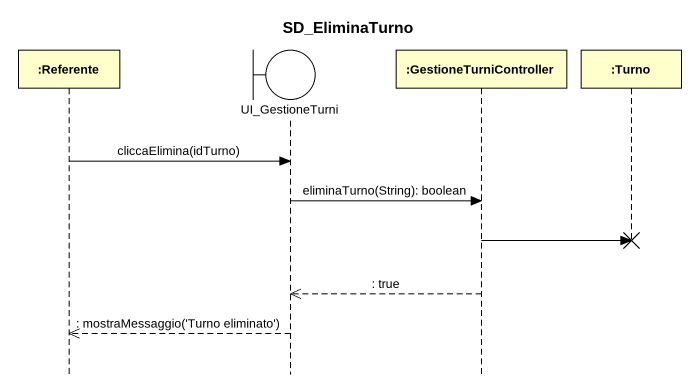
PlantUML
@startuml
title SD_EliminaTurno
hide footbox
participant ":Referente" as Referente
boundary UI_GestioneTurni
participant ":GestioneTurniController" as GestioneTurniController
participant ":Turno" as Turno

Referente -> UI_GestioneTurni : cliccaElimina(idTurno)
UI_GestioneTurni -> GestioneTurniController : eliminaTurno(String): boolean
GestioneTurniController -> Turno !!
GestioneTurniController -->> UI_GestioneTurni : : true
UI_GestioneTurni -->> Referente : : mostraMessaggio('Turno eliminato')
@enduml
